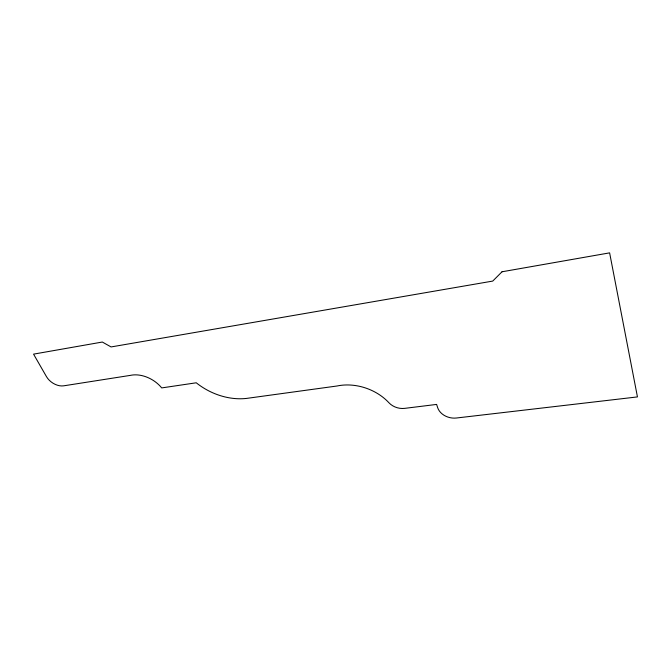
<?xml version="1.0" encoding="UTF-8"?>
<svg xmlns="http://www.w3.org/2000/svg" width="671" height="671" viewBox="0 0 671 671"><rect width="100%" height="100%" fill="white"/><g stroke="black" fill="none" stroke-linecap="round" stroke-linejoin="round"><path stroke-width="1.01" d="M502.017 271.78L492.732 281.082L111.076 346.941L102.328 342.042L33.55 354.137L46.433 376.565A14.083 9.587 35.1 0 0 63.737 385.817L130.317 375.383A26.572 18.83 31.5 0 1 161.703 387.913L196.251 382.789A57.521 44.06 29.6 0 0 248.564 398.138L337.052 385.993A45.62 34.682 19.4 0 1 388.895 402.726A15.374 12.036 16.3 0 0 404.688 408.362L436.611 404.42L437.677 407.691A15.643 12.195 12.3 0 0 456.431 418.008L637.45 396.913L609.62 252.866L502.017 271.78"/></g></svg>
